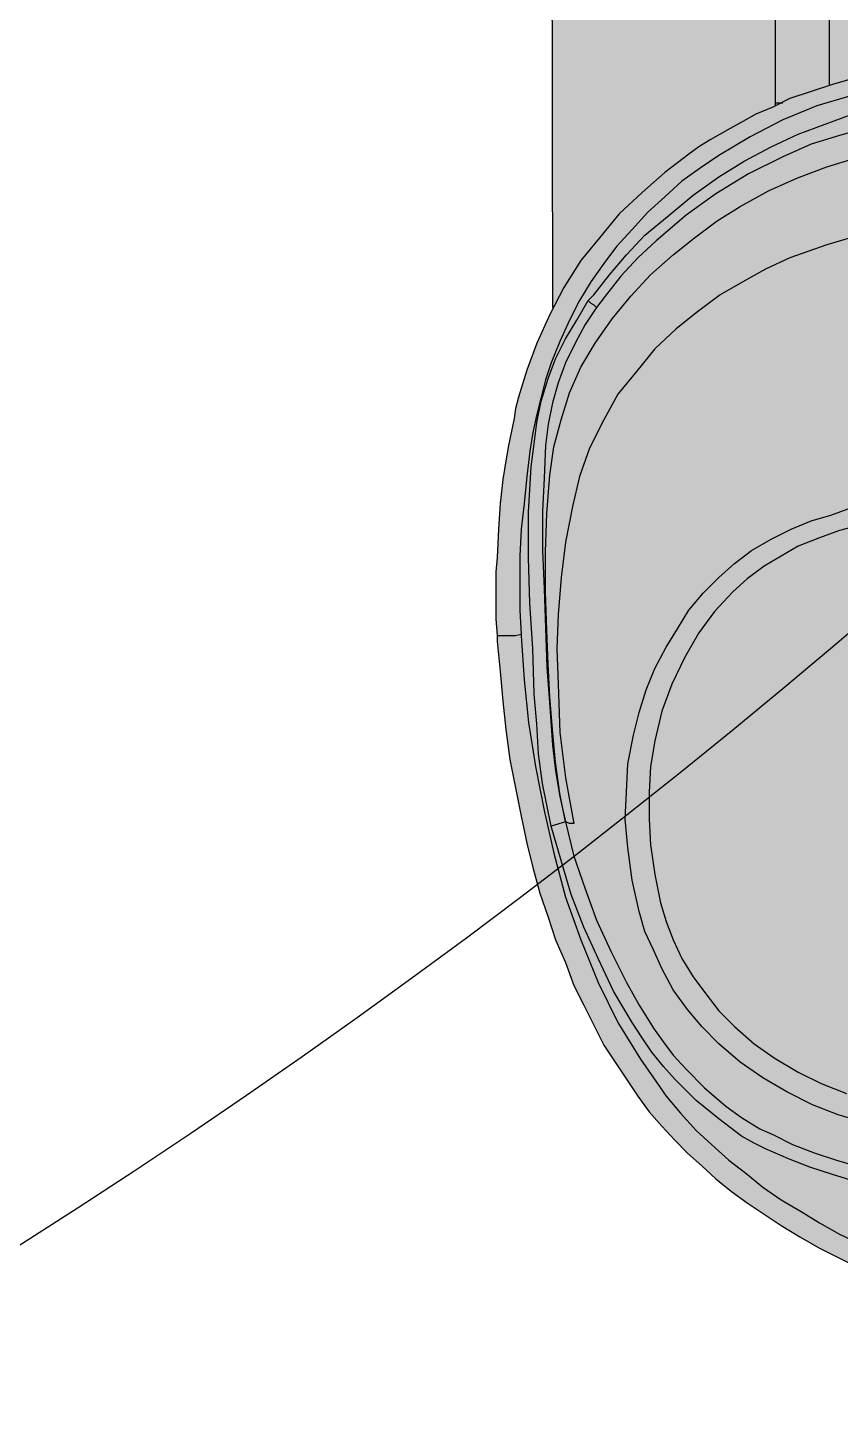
# Model space of a CAD drawing. Header units: millimetres. Extents: x 31778 to 54642, y 18502 to 28743.
# Drawn here: x 43902 to 43935.6, y 21760.8 to 21818.3 of the extents above; entities that cross this region are included whole.
import ezdxf

# ---------------------------------------------------------------- set-up
doc = ezdxf.new("R2010")
doc.units = ezdxf.units.MM
doc.layers.add('CIRCUITS ECLAIRAGE', color=1, linetype='Continuous')
doc.layers.add('Plan Archi', color=8, linetype='Continuous')

# ---------------------------------------------------------------- blocks, each defined once
blk = doc.blocks.new('MALETTI GREEN FIRST PLAN')
at = {"true_color": 0xffffff}
h = blk.add_hatch(color=7, dxfattribs=at)
h.dxf.hatch_style = 1
h.paths.add_polyline_path([(-0.822, 11.04), (-1.057, 12.45), (-1.292, 13.8), (-1.586, 15.151), (-1.879, 16.502), (-2.173, 17.559), (-2.466, 18.557), (-2.76, 19.497), (-3.112, 20.495), (-3.465, 21.435), (-3.817, 22.315), (-4.228, 23.138), (-4.698, 24.018), (-5.109, 24.841), (-5.579, 25.663), (-6.107, 26.426), (-6.577, 27.131), (-7.106, 27.836), (-7.634, 28.482), (-8.221, 29.128), (-8.75, 29.715), (-9.279, 30.243), (-9.866, 30.713), (-10.453, 31.242), (-11.04, 31.711), (-11.686, 32.181), (-12.391, 32.592), (-13.096, 33.003), (-13.8, 33.414), (-14.564, 33.826), (-15.386, 34.237), (-16.208, 34.589), (-17.089, 34.941), (-17.97, 35.235), (-18.909, 35.529), (-19.849, 35.822), (-20.847, 36.116), (-21.904, 36.351), (-22.961, 36.586), (-24.136, 36.82), (-25.369, 36.997), (-26.544, 37.173), (-27.777, 37.29), (-29.01, 37.408), (-30.126, 37.466), (-31.124, 37.525), (-33.003, 37.525), (-33.884, 37.466), (-34.706, 37.408), (-35.529, 37.349), (-36.762, 37.173), (-37.936, 36.997), (-38.993, 36.82), (-39.933, 36.586), (-40.755, 36.351), (-41.518, 36.057), (-42.223, 35.822), (-42.81, 35.587), (-43.339, 35.294), (-43.926, 35), (-44.513, 34.648), (-44.698, 34.53), (-34.451, 34.53), (-34.451, -35.294), (-43.476, -35.308), (-43.28, -35.411), (-42.106, -35.94), (-40.99, -36.351), (-39.874, -36.703), (-39.404, -36.82), (-38.993, -36.879), (-38.465, -36.997), (-37.878, -37.114), (-37.232, -37.232), (-36.468, -37.349), (-35.47, -37.466), (-34.413, -37.525), (-33.238, -37.584), (-32.651, -37.643), (-30.713, -37.643), (-30.008, -37.584), (-29.773, -37.584), (-28.54, -37.466), (-27.307, -37.349), (-26.133, -37.232), (-24.899, -37.055), (-23.725, -36.82), (-22.55, -36.586), (-21.435, -36.351), (-20.436, -36.116), (-19.379, -35.822), (-18.381, -35.47), (-17.441, -35.176), (-16.502, -34.765), (-15.562, -34.413), (-14.74, -34.002), (-13.918, -33.591), (-13.096, -33.18), (-12.391, -32.71), (-11.686, -32.24), (-10.982, -31.77), (-10.336, -31.3), (-9.748, -30.772), (-9.161, -30.243), (-8.633, -29.715), (-8.104, -29.128), (-7.575, -28.54), (-7.047, -27.894), (-6.577, -27.248), (-6.107, -26.544), (-5.638, -25.839), (-5.168, -25.076), (-4.698, -24.253), (-4.287, -23.431), (-3.876, -22.609), (-3.523, -21.728), (-3.171, -20.847), (-2.819, -19.966), (-2.525, -19.027), (-2.232, -18.029), (-1.938, -17.03), (-1.703, -15.914), (-1.409, -14.622), (-1.174, -13.331), (-0.881, -11.98), (-0.705, -10.629), (-0.529, -9.22), (-0.352, -7.81), (-0.235, -6.401), (-0.117, -4.992), (-0.059, -3.582), (0, -2.173), (0, -1.468), (0, 1.468), (-0.059, 2.584), (-0.059, 3.993), (-0.176, 5.403), (-0.294, 6.812), (-0.411, 8.221), (-0.587, 9.631)])
h = blk.add_hatch(color=7, dxfattribs=at)
h.dxf.hatch_style = 1
edge = h.paths.add_edge_path()
edge.add_line((-114.279, -23.901), (-114.279, 23.138))
edge.add_line((-114.279, 23.138), (-111.753, 23.138))
edge.add_line((-111.753, 23.138), (-111.753, 25.369))
edge.add_line((-111.753, 25.369), (-114.455, 25.369))
edge.add_arc((-106.826, 26.805), 7.763, 95.6038, 190.65635, ccw=False)
edge.add_line((-107.584, 34.53), (-34.451, 34.53))
edge.add_line((-34.451, 34.53), (-34.451, -35.294))
edge.add_line((-34.451, -35.294), (-106.82, -35.411))
edge.add_arc((-106.833, -27.699), 7.712, 168.72384, 270.09299, ccw=False)
edge.add_line((-114.396, -26.191), (-111.695, -26.191))
edge.add_line((-111.695, -26.191), (-111.695, -23.901))
edge.add_line((-111.695, -23.901), (-114.22, -23.904))
edge.add_line((-114.22, -23.904), (-114.279, -23.901))
at = {"lineweight": 25}
for points in [[(-30.067, -36.586), (-30.008, -36.586), (-28.188, -36.468), (-26.426, -36.292), (-24.606, -35.998), (-22.785, -35.646), (-21.023, -35.235), (-19.203, -34.765), (-17.441, -34.119), (-15.68, -33.414), (-14.035, -32.592), (-13.272, -32.122), (-12.508, -31.653), (-11.745, -31.124), (-10.982, -30.596), (-10.277, -30.008), (-9.572, -29.362), (-8.985, -28.716), (-8.339, -28.012), (-7.81, -27.307), (-7.223, -26.602), (-6.695, -25.839), (-6.225, -25.017), (-5.755, -24.253), (-5.285, -23.431), (-4.698, -22.198)], [(-30.008, -37.584), (-29.773, -37.584), (-28.54, -37.466), (-27.307, -37.349), (-26.133, -37.232), (-24.899, -37.055), (-23.725, -36.82), (-22.55, -36.586), (-21.435, -36.351), (-20.436, -36.116), (-19.379, -35.822), (-18.381, -35.47), (-17.441, -35.176), (-16.502, -34.765), (-15.562, -34.413), (-14.74, -34.002), (-13.918, -33.591), (-13.096, -33.18), (-12.391, -32.71), (-11.686, -32.24), (-10.982, -31.77), (-10.336, -31.3), (-9.748, -30.772), (-9.161, -30.243), (-8.633, -29.715), (-8.104, -29.128), (-7.575, -28.54), (-7.047, -27.894), (-6.577, -27.248), (-6.107, -26.544), (-5.638, -25.839), (-5.168, -25.076), (-4.698, -24.253), (-4.287, -23.431), (-3.876, -22.609)], [(-43.867, -33.826), (-44.102, -33.591), (-44.924, -32.945), (-45.747, -32.24), (-46.569, -31.477), (-47.391, -30.478), (-48.213, -29.48), (-48.977, -28.423), (-49.622, -27.366), (-50.21, -26.25), (-50.738, -25.134), (-51.149, -24.018), (-51.56, -22.903)], [(-46.628, -22.374), (-46.158, -23.96), (-45.629, -25.487), (-45.159, -26.485), (-44.631, -27.424), (-44.102, -28.364), (-43.398, -29.304), (-42.693, -30.185), (-41.871, -31.065), (-40.931, -31.829), (-39.992, -32.592), (-38.935, -33.18), (-37.76, -33.767), (-36.586, -34.178), (-35.352, -34.471), (-33.884, -34.765), (-32.416, -34.941), (-30.889, -35.059), (-29.48, -35.117), (-28.012, -35.059), (-26.015, -35), (-24.136, -34.765), (-22.257, -34.413)], [(-50.914, -8.985), (-51.032, -10.512), (-51.149, -12.039), (-51.267, -13.624), (-51.384, -15.151), (-51.443, -16.678), (-51.443, -18.205), (-51.384, -19.732), (-51.267, -20.965), (-51.032, -22.198), (-50.68, -23.431), (-50.327, -24.606), (-49.799, -25.78), (-49.094, -27.19), (-48.272, -28.54), (-47.391, -29.773), (-46.334, -31.007), (-45.629, -31.77), (-44.866, -32.475), (-44.044, -33.121), (-43.574, -33.473)], [(-22.315, -34.765), (-23.49, -35), (-24.782, -35.176), (-26.133, -35.294), (-27.483, -35.411), (-28.834, -35.47), (-30.243, -35.529), (-31.829, -35.587), (-33.473, -35.587), (-35.059, -35.529), (-36.644, -35.411), (-37.819, -35.235), (-38.935, -34.941), (-40.05, -34.589), (-41.107, -34.119), (-42.106, -33.532), (-43.104, -32.827), (-44.044, -32.064), (-44.924, -31.242), (-45.747, -30.302), (-46.451, -29.421), (-47.156, -28.482), (-47.743, -27.542), (-48.389, -26.367), (-48.918, -25.193), (-49.388, -23.96), (-49.74, -22.785)], [(-22.315, -34.765), (-20.906, -34.413), (-19.555, -33.943), (-18.263, -33.473), (-16.971, -32.886), (-15.68, -32.24), (-14.74, -31.711), (-13.8, -31.124), (-13.213, -30.713), (-12.685, -30.302), (-12.097, -29.773), (-11.334, -29.01), (-10.57, -28.129), (-10.101, -27.483), (-9.631, -26.72), (-9.396, -26.191), (-8.985, -25.369), (-8.633, -24.43), (-8.339, -23.549), (-7.928, -22.139)], [(-7.458, -22.785), (-7.752, -23.725), (-8.045, -24.664), (-8.398, -25.545), (-8.809, -26.485), (-9.044, -26.955), (-9.337, -27.483), (-9.69, -27.953), (-10.042, -28.423), (-10.805, -29.362), (-11.686, -30.243), (-12.215, -30.713), (-12.802, -31.183), (-13.389, -31.594), (-14.035, -32.005), (-15.327, -32.768), (-16.678, -33.414), (-17.97, -34.002), (-19.32, -34.53), (-20.73, -34.941), (-22.139, -35.352)], [(-34.589, -22.55), (-34.354, -23.431), (-34.06, -24.253), (-33.708, -25.134), (-33.297, -25.839), (-32.886, -26.544), (-32.357, -27.248), (-31.829, -27.836), (-31.007, -28.599), (-30.126, -29.245), (-29.128, -29.832), (-28.012, -30.361), (-26.896, -30.772), (-25.663, -31.065), (-24.606, -31.242), (-23.549, -31.3), (-22.433, -31.3), (-21.376, -31.242), (-20.143, -31.065), (-18.968, -30.831), (-18.205, -30.596), (-17.441, -30.302), (-16.678, -29.95), (-15.914, -29.48), (-15.21, -28.951), (-14.505, -28.423), (-13.859, -27.777), (-13.154, -26.955), (-12.567, -26.133), (-11.98, -25.134), (-11.51, -24.195), (-11.099, -23.138)], [(-9.866, -22.315), (-10.218, -23.49), (-10.629, -24.547), (-11.158, -25.604), (-11.745, -26.602), (-12.391, -27.542), (-13.154, -28.423), (-13.859, -29.128), (-14.564, -29.715), (-15.386, -30.302), (-16.267, -30.772), (-17.03, -31.124), (-17.794, -31.477), (-18.616, -31.711), (-19.908, -32.005), (-21.258, -32.181), (-22.433, -32.299), (-23.549, -32.24), (-24.723, -32.181), (-25.898, -31.946), (-26.837, -31.711), (-27.777, -31.418), (-28.658, -31.065), (-29.539, -30.596), (-30.302, -30.126), (-31.065, -29.656), (-31.77, -29.069), (-32.416, -28.423), (-33.003, -27.777), (-33.532, -27.072), (-34.002, -26.25), (-34.413, -25.428), (-34.765, -24.606), (-35, -23.784), (-35.294, -22.961)], [(-53.087, -22.668), (-52.794, -23.725), (-52.5, -24.606), (-52.206, -25.487), (-51.854, -26.191), (-51.56, -26.896), (-51.267, -27.424), (-50.973, -27.953), (-50.738, -28.364), (-50.503, -28.775), (-50.21, -29.245), (-49.916, -29.656), (-49.153, -30.654), (-48.331, -31.594), (-47.45, -32.534), (-46.451, -33.356), (-45.512, -34.119), (-44.396, -34.824), (-43.28, -35.411), (-42.106, -35.94), (-40.99, -36.351), (-39.874, -36.703), (-39.404, -36.82), (-38.993, -36.879), (-38.465, -36.997), (-37.878, -37.114), (-37.232, -37.232), (-36.468, -37.349), (-35.47, -37.466), (-34.413, -37.525), (-33.238, -37.584), (-32.651, -37.643), (-30.713, -37.643), (-30.008, -37.584)], [(-52.324, -22.961), (-51.913, -24.371), (-51.325, -25.78), (-50.621, -27.131), (-49.857, -28.423), (-49.329, -29.186), (-48.8, -29.95), (-48.154, -30.654), (-47.508, -31.359), (-46.804, -32.005), (-46.099, -32.651), (-45.394, -33.18), (-44.631, -33.708), (-43.867, -34.178), (-43.045, -34.589), (-42.164, -35), (-41.284, -35.352), (-40.579, -35.587), (-39.874, -35.763), (-39.169, -35.94), (-38.406, -36.116), (-37.643, -36.233), (-36.586, -36.351), (-35.47, -36.468), (-34.413, -36.586), (-33.297, -36.644), (-31.065, -36.644), (-30.067, -36.586)], [(-52.794, -23.842), (-90.847, -23.901)], [(-52.03, -26.074), (-52.03, -25.78)], [(-51.913, -26.074), (-114.396, -26.191), (-114.396, -27.836)], [(-22.315, -34.765), (-22.139, -35.352), (-23.02, -35.529), (-23.901, -35.705), (-25.134, -35.881), (-26.367, -35.94), (-27.601, -36.057), (-29.48, -36.116), (-31.359, -36.233), (-33.238, -36.292), (-35.117, -36.292), (-36.057, -36.233), (-36.997, -36.174), (-37.936, -36.057), (-38.817, -35.94), (-39.698, -35.763), (-40.638, -35.47), (-41.46, -35.176), (-42.282, -34.765), (-43.045, -34.295), (-43.867, -33.826), (-43.75, -33.708), (-43.691, -33.591), (-43.633, -33.532), (-43.574, -33.473)], [(-43.574, -33.473), (-42.869, -33.943), (-42.106, -34.354), (-41.284, -34.765), (-40.461, -35.059), (-39.639, -35.294), (-38.758, -35.47), (-37.878, -35.587), (-36.527, -35.646), (-35.176, -35.705), (-33.532, -35.705), (-31.946, -35.646), (-28.716, -35.529), (-27.072, -35.411), (-25.487, -35.294), (-24.43, -35.176), (-23.372, -35), (-22.315, -34.765)], [(-22.257, -34.413), (-22.257, -34.589), (-22.315, -34.765)], [(-22.315, -34.765), (-22.315, -34.706)], [(-106.82, -35.411), (-43.574, -35.294)], [(-30.067, -36.586), (-30.008, -36.82), (-30.008, -37.584)]]:
    blk.add_lwpolyline(points, dxfattribs=at)

msp = doc.modelspace()

# ---------------------------------------------------------------- linework, layer by layer
at = {"layer": 'CIRCUITS ECLAIRAGE', "color": 6}
msp.add_arc((43739.613, 22023.424), 302.478, 268.09685, 336.7232, dxfattribs=at)

# ---------------------------------------------------------------- block references
at = {"layer": 'Plan Archi', "linetype": 'Continuous', "rotation": 270}
msp.add_blockref('MALETTI GREEN FIRST PLAN', (43958.989, 21763.185), dxfattribs=at)

doc.saveas('drawing.dxf')
